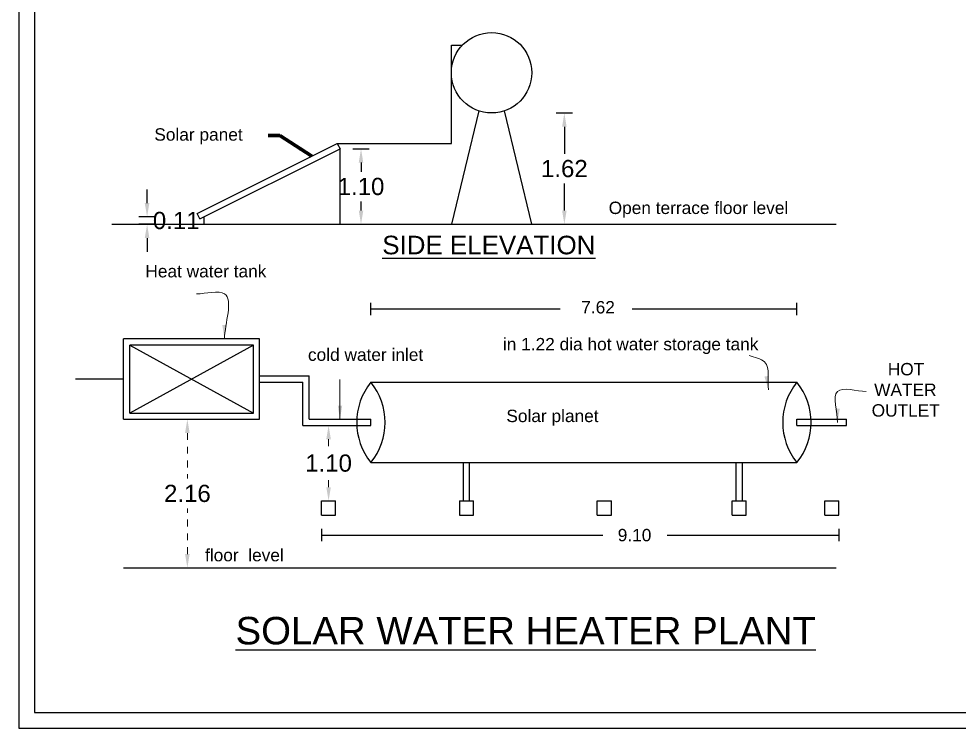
# Model space of a CAD drawing. Header units: metres. Extents: x 0 to 107, y 0 to 69.
# Drawn here: x 0 to 13.68, y 0 to 10.32 of the extents above; entities that cross this region are included whole.
import ezdxf

# ---------------------------------------------------------------- set-up
doc = ezdxf.new("R2010")
doc.units = ezdxf.units.M
doc.header["$LTSCALE"] = 0.2
doc.header["$MEASUREMENT"] = 0
doc.header["$PDMODE"] = 2
doc.linetypes.add('DOT', pattern=[0.25, 0, -0.25])
doc.layers.get('0').update_dxf_attribs({"lineweight": 15})
doc.styles.get("Standard").update_dxf_attribs({"font": 'arial.ttf', "height": 0.25})
doc.dimstyles.get("Standard").update_dxf_attribs({"dimtxt": 0.23, "dimasz": 0.2, "dimexe": 0.12, "dimexo": 0.0625, "dimgap": 0.09, "dimtad": 1, "dimtih": 1, "dimtoh": 1, "dimzin": 1, "dimdsep": 46, "dimtxsty": 'Standard', "dimcen": 0.09, "dimazin": 0, "dimtfac": 1, "dimtix": 1, "dimtofl": 0, "dimtmove": 0, "dimatfit": 0, "dimfxl": 0, "dimtolj": 1, "dimtzin": 0, "dimarcsym": 0})

# ---------------------------------------------------------------- blocks, each defined once
blk = doc.blocks.new('*D3')
at = {"color": 0, "lineweight": -2}
for p, q in [((4.86, 8.428), (5.1, 8.428)), ((4.98, 8.228), (4.98, 8.096)), ((4.98, 7.53), (4.98, 7.661)), ((4.86, 7.33), (5.1, 7.33))]:
    blk.add_line(p, q, dxfattribs=at)
at = {"color": 0}
for points in [[(4.947, 8.228), (5.013, 8.228), (4.98, 8.428)], [(4.947, 7.53), (5.013, 7.53), (4.98, 7.33)]]:
    blk.add_solid(points, dxfattribs=at)
at = {"layer": 'Defpoints', "color": 0}
for p in [(4.675, 8.428), (4.675, 7.33), (4.98, 7.33)]:
    blk.add_point(p, dxfattribs=at)
at = {"color": 0, "lineweight": 25, "insert": (4.98, 7.879), "char_height": 0.25, "attachment_point": 5}
blk.add_mtext('\\A1;1.10', dxfattribs=at)
blk = doc.blocks.new('*D4')
at = {"color": 0, "lineweight": -2}
for p, q in [((7.819, 8.95), (8.059, 8.95)), ((7.939, 8.75), (7.939, 8.357)), ((7.939, 7.53), (7.939, 7.922)), ((7.819, 7.33), (8.059, 7.33))]:
    blk.add_line(p, q, dxfattribs=at)
at = {"color": 0}
for points in [[(7.906, 8.75), (7.972, 8.75), (7.939, 8.95)], [(7.906, 7.53), (7.972, 7.53), (7.939, 7.33)]]:
    blk.add_solid(points, dxfattribs=at)
at = {"layer": 'Defpoints', "color": 0}
for p in [(6.88, 8.95), (6.88, 7.33), (7.939, 7.33)]:
    blk.add_point(p, dxfattribs=at)
at = {"color": 0, "lineweight": 25, "insert": (7.939, 8.14), "char_height": 0.25, "attachment_point": 5}
blk.add_mtext('\\A1;1.62', dxfattribs=at)
blk = doc.blocks.new('*D5')
at = {"color": 0, "lineweight": -2}
for p, q in [((1.867, 7.638), (1.867, 7.838)), ((1.987, 7.438), (1.747, 7.438)), ((1.987, 7.33), (1.747, 7.33)), ((1.867, 7.13), (1.867, 6.93))]:
    blk.add_line(p, q, dxfattribs=at)
at = {"color": 0}
for points in [[(1.833, 7.638), (1.9, 7.638), (1.867, 7.438)], [(1.833, 7.13), (1.9, 7.13), (1.867, 7.33)]]:
    blk.add_solid(points, dxfattribs=at)
at = {"layer": 'Defpoints', "color": 0}
for p in [(2.695, 7.438), (1.867, 7.33), (2.695, 7.33)]:
    blk.add_point(p, dxfattribs=at)
at = {"color": 0, "lineweight": 25, "insert": (2.291, 7.384), "char_height": 0.25, "attachment_point": 5}
blk.add_mtext('\\A1;0.11', dxfattribs=at)
blk = doc.blocks.new('*D6')
at = {"color": 0, "lineweight": -2}
for p, q in [((2.353, 4.494), (2.553, 4.494)), ((2.353, 2.334), (2.553, 2.334))]:
    blk.add_line(p, q, dxfattribs=at)
at = {"color": 0, "linetype": 'DOT'}
for p, q in [((2.453, 4.294), (2.453, 3.632)), ((2.453, 2.534), (2.453, 3.197))]:
    blk.add_line(p, q, dxfattribs=at)
at = {"color": 0}
for points in [[(2.419, 4.294), (2.486, 4.294), (2.453, 4.494)], [(2.419, 2.534), (2.486, 2.534), (2.453, 2.334)]]:
    blk.add_solid(points, dxfattribs=at)
at = {"layer": 'Defpoints', "color": 0}
for p in [(2.054, 4.494), (2.054, 2.334), (2.453, 2.334)]:
    blk.add_point(p, dxfattribs=at)
at = {"color": 0, "lineweight": 25, "insert": (2.453, 3.414), "char_height": 0.25, "attachment_point": 5}
blk.add_mtext('\\A1;2.16', dxfattribs=at)
blk = doc.blocks.new('*D7')
at = {"color": 0, "lineweight": -2}
for p, q in [((4.508, 4.404), (4.608, 4.404)), ((4.508, 3.306), (4.608, 3.306))]:
    blk.add_line(p, q, dxfattribs=at)
at = {"color": 0, "linetype": 'DOT'}
for p, q in [((4.508, 4.204), (4.508, 4.073)), ((4.508, 3.506), (4.508, 3.638))]:
    blk.add_line(p, q, dxfattribs=at)
at = {"color": 0}
for points in [[(4.475, 4.204), (4.541, 4.204), (4.508, 4.404)], [(4.475, 3.506), (4.541, 3.506), (4.508, 3.306)]]:
    blk.add_solid(points, dxfattribs=at)
at = {"layer": 'Defpoints', "color": 0}
for p in [(4.508, 4.404), (4.508, 3.306), (4.508, 3.306)]:
    blk.add_point(p, dxfattribs=at)
at = {"color": 0, "lineweight": 25, "insert": (4.508, 3.855), "char_height": 0.25, "attachment_point": 5}
blk.add_mtext('\\A1;1.10', dxfattribs=at)

msp = doc.modelspace()

# ---------------------------------------------------------------- linework, layer by layer
at = {"color": 7, "lineweight": 25}
for p, q in [((6.295, 8.508), (6.295, 9.937)), ((6.295, 9.937), (6.455, 9.937)), ((6.695, 8.98), (6.298, 7.33)), ((7.065, 8.98), (7.462, 7.33)), ((2.595, 7.488), (4.634, 8.508)), ((4.634, 8.508), (6.295, 8.508)), ((4.634, 8.508), (4.675, 8.428)), ((2.635, 7.408), (4.675, 8.428)), ((4.675, 7.33), (4.675, 8.428)), ((2.635, 7.408), (2.595, 7.488)), ((2.695, 7.33), (2.695, 7.438)), ((1.352, 7.33), (11.893, 7.33)), ((5.124, 6.01), (5.124, 6.19)), ((11.323, 6.01), (11.323, 6.19)), ((5.124, 6.1), (7.879, 6.1)), ((8.925, 6.1), (11.323, 6.1)), ((3.504, 5.664), (1.524, 5.664)), ((1.524, 4.494), (1.524, 5.664)), ((3.504, 4.494), (3.504, 5.664)), ((3.414, 5.574), (1.614, 4.584)), ((1.614, 5.574), (3.414, 4.584)), ((1.614, 4.584), (1.614, 5.574)), ((3.414, 5.574), (1.614, 5.574)), ((3.414, 4.584), (3.414, 5.574)), ((1.524, 5.079), (0.827, 5.079)), ((3.504, 5.124), (4.224, 5.124)), ((4.224, 4.494), (4.224, 5.124)), ((3.504, 5.034), (4.134, 5.034)), ((4.134, 4.404), (4.134, 5.034)), ((5.124, 5.034), (11.323, 5.034)), ((1.614, 4.584), (3.414, 4.584)), ((1.524, 4.494), (3.504, 4.494)), ((4.134, 4.404), (5.124, 4.404)), ((4.224, 4.494), (5.124, 4.494)), ((5.124, 4.404), (5.124, 4.494)), ((11.323, 4.404), (11.323, 4.494)), ((11.323, 4.494), (12.043, 4.494)), ((11.323, 4.404), (11.323, 4.494)), ((11.323, 4.404), (12.043, 4.404)), ((12.043, 4.404), (12.043, 4.494)), ((5.124, 3.864), (11.323, 3.864)), ((6.47, 3.306), (6.47, 3.864)), ((6.56, 3.306), (6.56, 3.864)), ((10.439, 3.306), (10.439, 3.864)), ((10.529, 3.306), (10.529, 3.864)), ((4.404, 3.306), (4.611, 3.306)), ((4.404, 3.099), (4.404, 3.306)), ((4.611, 3.099), (4.611, 3.306)), ((6.411, 3.306), (6.411, 3.099)), ((6.411, 3.306), (6.618, 3.306)), ((6.618, 3.099), (6.618, 3.306)), ((8.418, 3.306), (8.625, 3.306)), ((8.418, 3.099), (8.418, 3.306)), ((8.625, 3.099), (8.625, 3.306)), ((10.38, 3.306), (10.587, 3.306)), ((10.38, 3.099), (10.38, 3.306)), ((10.587, 3.099), (10.587, 3.306)), ((11.728, 3.099), (11.728, 3.306)), ((11.728, 3.306), (11.935, 3.306)), ((11.935, 3.099), (11.935, 3.306)), ((4.404, 3.099), (4.611, 3.099)), ((6.411, 3.099), (6.618, 3.099)), ((8.418, 3.099), (8.625, 3.099)), ((10.38, 3.099), (10.587, 3.099)), ((11.728, 3.099), (11.935, 3.099)), ((4.404, 2.899), (4.404, 2.719)), ((11.935, 2.899), (11.935, 2.719)), ((4.404, 2.809), (8.499, 2.809)), ((9.433, 2.809), (11.935, 2.809)), ((1.524, 2.334), (11.893, 2.334))]:
    msp.add_line(p, q, dxfattribs=at)
for points in [[(68.797, 69.123), (0, 69.123), (0, 0), (68.797, 0)], [(68.567, 68.894), (0.23, 68.894), (0.23, 0.23), (68.567, 0.23)]]:
    msp.add_lwpolyline(points, close=True, dxfattribs=at)
msp.add_circle((6.88, 9.535), 0.585, dxfattribs=at)
for centre, start, end in [((5.848, 4.449), 141.0277, 218.9723), ((4.401, 4.449), 321.0277, 38.9723), ((12.046, 4.449), 141.0277, 218.9723), ((10.6, 4.449), 321.0277, 38.9723)]:
    msp.add_arc(centre, 0.93, start, end, dxfattribs=at)

# ---------------------------------------------------------------- texts
for s, p in [('7.62', (8.185, 6.034)), ('9.10', (8.716, 2.719))]:
    msp.add_text(s, height=0.18, dxfattribs=at).set_placement(p)
at = {"color": 7, "lineweight": 25, "attachment_point": 1}
for s, insert, char_height, width in [('Solar panet', (1.972, 8.727), 0.18, 1.57874), ('Open terrace floor level', (8.584, 7.66), 0.18, 3.2551), ('{\\LSIDE ELEVATION}', (5.289, 7.164), 0.27, 3.54149), ('Heat water tank', (1.842, 6.738), 0.18, 1.8209), ('in 1.22 dia hot water storage tank', (7.045, 5.677), 0.18, 4.66805), ('cold water inlet', (4.208, 5.524), 0.18, 2.32732), ('{\\W4.443462; }HOT\\P{\\W1.608664; }WATER\\P{\\W1.085817; }OUTLET', (12.335, 5.313), 0.18, 1.12649), ('Solar planet', (7.095, 4.633), 0.18, 1.66248), ('floor  level', (2.71, 2.608), 0.18, 1.45289), ('{\\LSOLAR WATER HEATER PLANT}', (3.154, 1.619), 0.4, 9.51969)]:
    msp.add_mtext(s, dxfattribs=dict(at, insert=insert, char_height=char_height, width=width))

# ---------------------------------------------------------------- dimensions: what is measured, and where the dimension line sits
at = {"color": 7, "lineweight": 25}
for base, p1, p2, picture, middle in [((7.939, 7.33), (6.88, 8.95), (6.88, 7.33), '*D4', (7.939, 8.14)), ((4.98, 7.33), (4.675, 8.428), (4.675, 7.33), '*D3', (4.98, 7.879))]:
    dim = msp.add_linear_dim(base=base, p1=p1, p2=p2, angle=90, dimstyle='Standard', dxfattribs=at)
    dim.commit()
    dim.dimension.update_dxf_attribs({"geometry": picture, "text_midpoint": middle})
dim = msp.add_linear_dim(base=(1.867, 7.33), p1=(2.695, 7.438), p2=(2.695, 7.33), angle=90, dimstyle='Standard', override={"dimtmove": 2}, dxfattribs=at)
dim.commit()
dim.dimension.update_dxf_attribs({"geometry": '*D5', "text_midpoint": (2.291, 7.384), "dimtype": 160})
for base, p1, p2, picture, middle in [((2.453, 2.334), (2.054, 4.494), (2.054, 2.334), '*D6', (2.453, 3.414)), ((4.508, 3.306), (4.508, 4.404), (4.508, 3.306), '*D7', (4.508, 3.855))]:
    dim = msp.add_linear_dim(base=base, p1=p1, p2=p2, angle=90, dimstyle='Standard', override={"dimtxt": 0.22, "dimexe": 0.1, "dimfxl": 0.1, "dimlwd": 65535}, dxfattribs=at)
    dim.commit()
    dim.dimension.update_dxf_attribs({"geometry": picture, "text_midpoint": middle})

# ---------------------------------------------------------------- leaders
msp.add_leader([(4.262, 8.322), (3.8, 8.624), (3.627, 8.624)], dimstyle='Standard', override={"dimtxt": 0.22, "dimexe": 0.1, "dimgap": 0.09, "dimtad": 0, "dimfxl": 0.1, "dimlwd": 65535}, dxfattribs=at)
at = {"color": 7, "lineweight": 25, "path_type": 1}
for points in [[(2.994, 5.664), (2.994, 6.319), (2.586, 6.319)], [(10.911, 4.922), (10.852, 5.328), (10.63, 5.423)], [(4.674, 4.494), (4.674, 5.071)], [(11.914, 4.449), (11.914, 4.9), (12.333, 4.9)]]:
    msp.add_leader(points, dimstyle='Standard', override={"dimgap": 0.09, "dimtad": 0}, dxfattribs=at)

doc.saveas('drawing.dxf')
